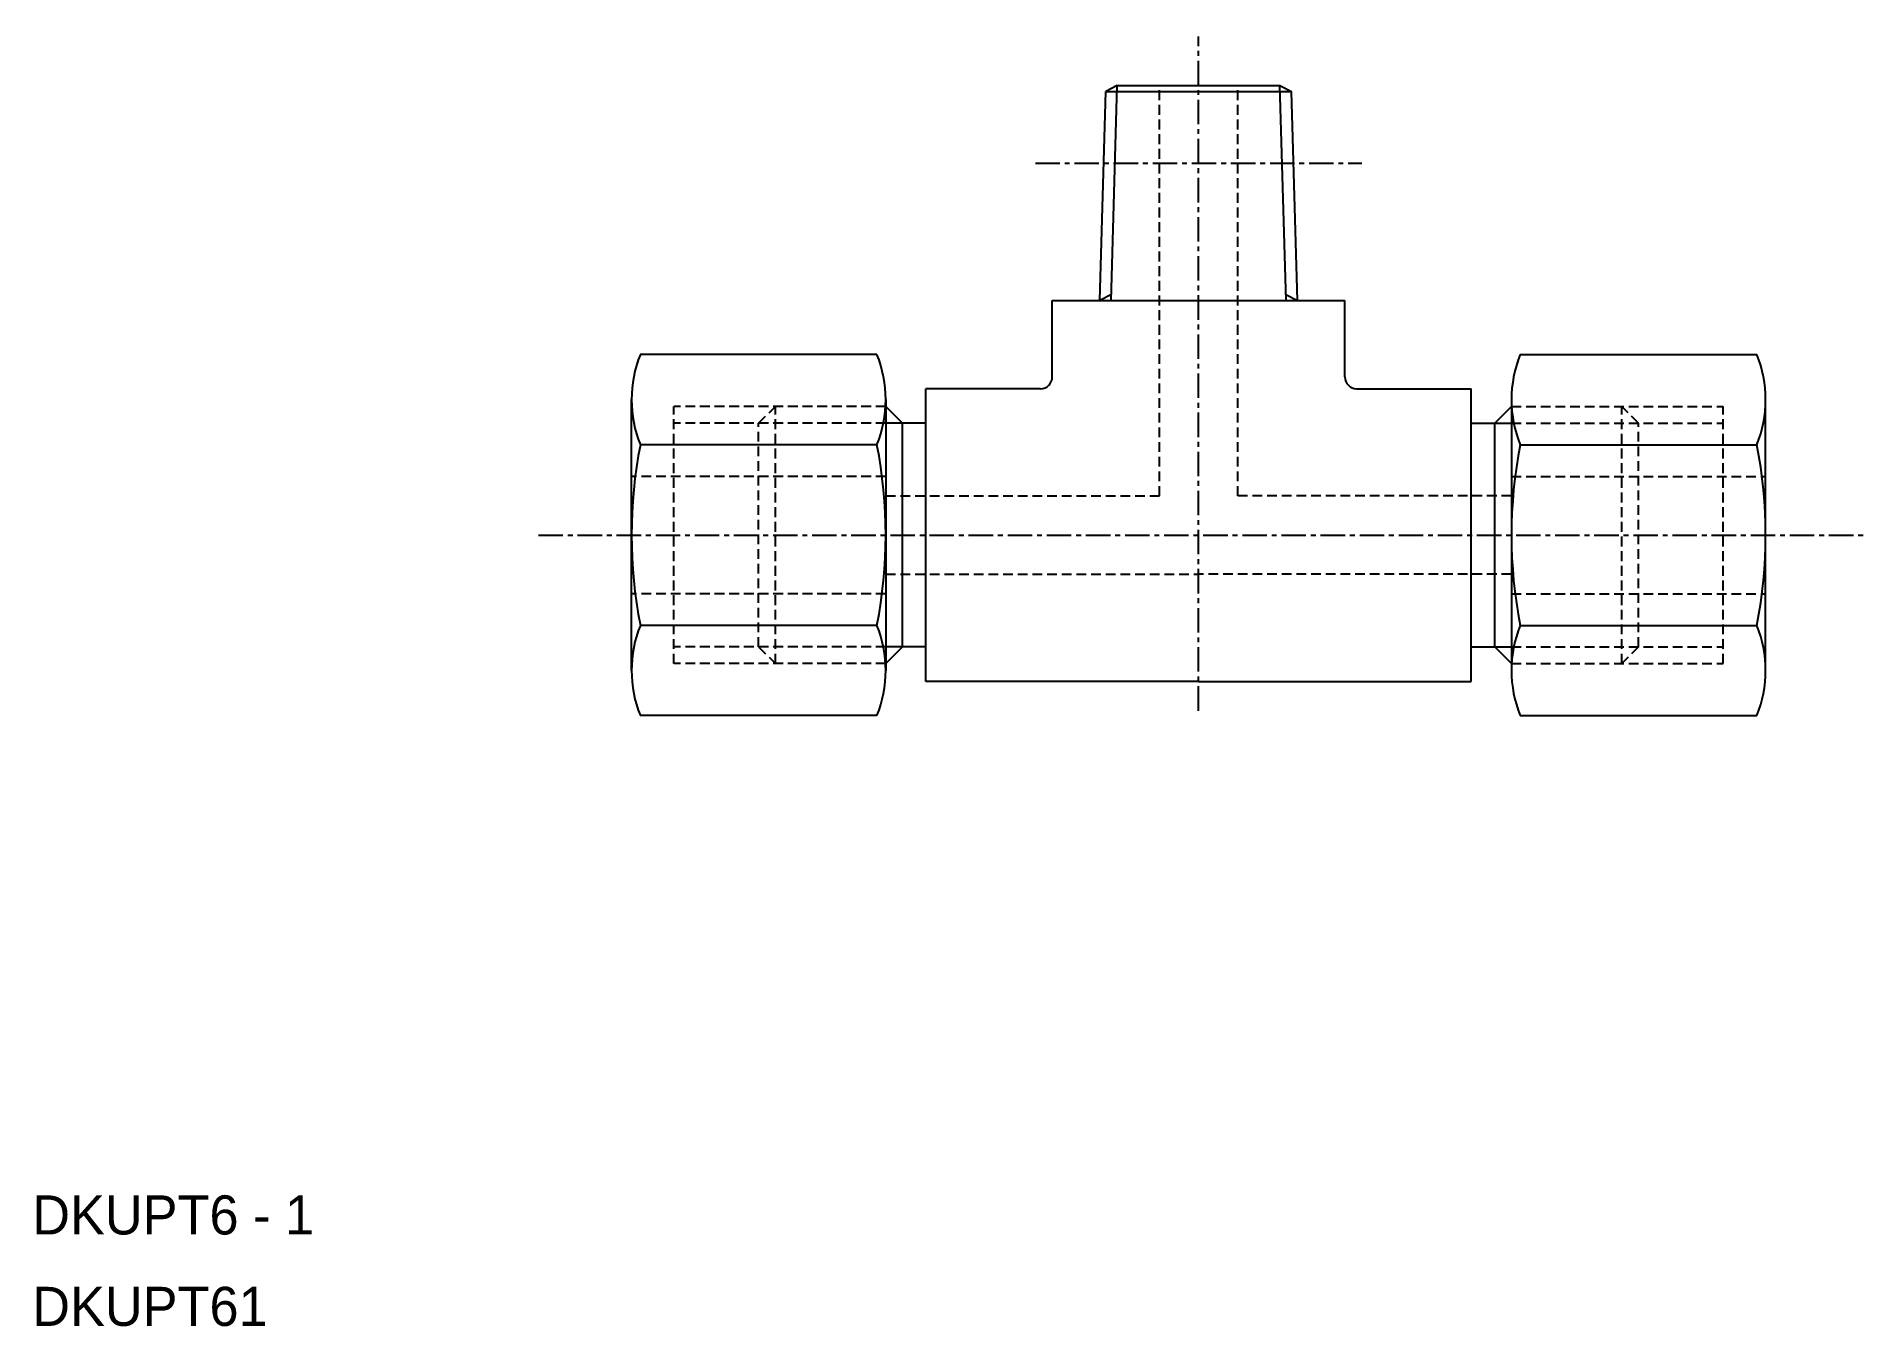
# Model space of a CAD drawing. Extents: x 471 to 564.4, y 210.4 to 276.4.
import ezdxf

# ---------------------------------------------------------------- set-up
doc = ezdxf.new("R2010")
doc.units = 0
doc.linetypes.add('CENTER', pattern=[2, 1.25, -0.25, 0.25, -0.25])
doc.linetypes.add('DASHED', pattern=[0.75, 0.5, -0.25])
doc.layers.get('0').update_dxf_attribs({"linetype": 'CONTINUOUS'})
doc.layers.add('CENTER', color=1, linetype='CENTER')

msp = doc.modelspace()

# ---------------------------------------------------------------- linework, layer by layer
at = {"color": 7, "linetype": 'CONTINUOUS'}
for p, q in [((526.243, 273.926), (525.652, 273.619)), ((526.243, 273.926), (534.56, 273.926)), ((534.56, 273.926), (535.151, 273.619)), ((525.349, 262.926), (525.652, 273.619)), ((525.652, 273.619), (535.151, 273.619)), ((535.454, 262.926), (535.151, 273.619)), ((522.917, 262.926), (537.886, 262.926)), ((522.917, 259.011), (522.917, 262.926)), ((537.886, 259.011), (537.886, 262.926)), ((513.953, 260.164), (501.85, 260.164)), ((546.85, 260.164), (558.953, 260.164)), ((516.458, 243.441), (516.458, 258.411)), ((522.317, 258.411), (516.458, 258.411)), ((538.486, 258.411), (544.346, 258.411)), ((544.346, 243.441), (544.346, 258.411)), ((501.402, 250.926), (501.402, 257.854)), ((514.402, 257.854), (514.402, 250.926)), ((515.258, 256.649), (514.402, 257.505)), ((546.402, 257.854), (546.402, 250.926)), ((559.402, 250.926), (559.402, 257.854)), ((515.258, 256.649), (514.402, 256.649)), ((515.258, 245.204), (515.258, 256.649)), ((516.458, 256.649), (515.258, 256.649)), ((544.346, 256.649), (545.546, 256.649)), ((545.546, 245.204), (545.546, 256.649)), ((513.953, 255.545), (501.85, 255.545)), ((546.85, 255.545), (558.953, 255.545)), ((501.402, 243.998), (501.402, 250.926)), ((514.402, 250.926), (514.402, 243.998)), ((546.402, 250.926), (546.402, 243.998)), ((559.402, 243.998), (559.402, 250.926)), ((513.953, 246.307), (501.85, 246.307)), ((546.85, 246.307), (558.953, 246.307)), ((515.258, 245.204), (514.402, 244.348)), ((515.258, 245.204), (514.402, 245.204)), ((516.458, 245.204), (515.258, 245.204)), ((544.346, 245.204), (545.546, 245.204)), ((545.546, 245.204), (546.402, 244.348)), ((530.402, 243.441), (516.458, 243.441)), ((530.402, 243.441), (544.346, 243.441)), ((513.953, 241.689), (501.85, 241.689)), ((546.85, 241.689), (558.953, 241.689))]:
    msp.add_line(p, q, dxfattribs=at)
at = {"color": 3, "linetype": 'CONTINUOUS'}
for p, q in [((525.93, 262.926), (526.243, 273.926)), ((534.873, 262.926), (534.56, 273.926)), ((525.94, 263.234), (525.349, 262.926)), ((534.863, 263.234), (535.454, 262.926)), ((545.546, 256.649), (546.402, 256.649)), ((545.546, 245.204), (546.402, 245.204))]:
    msp.add_line(p, q, dxfattribs=at)
at = {"color": 3, "linetype": 'DASHED'}
for p, q in [((528.402, 252.926), (528.402, 273.926)), ((532.402, 252.926), (532.402, 273.926)), ((514.402, 257.505), (503.568, 257.505)), ((503.568, 244.348), (503.568, 257.505)), ((507.902, 256.649), (508.758, 257.505)), ((508.758, 244.348), (508.758, 257.505)), ((546.402, 257.505), (557.235, 257.505)), ((552.046, 244.348), (552.046, 257.505)), ((552.902, 256.649), (552.046, 257.505)), ((557.235, 244.348), (557.235, 257.505)), ((514.402, 256.649), (503.568, 256.649)), ((507.902, 245.204), (507.902, 256.649)), ((546.402, 256.649), (557.235, 256.649)), ((552.902, 245.204), (552.902, 256.649)), ((514.402, 253.926), (501.402, 253.926)), ((546.402, 253.926), (559.402, 253.926)), ((514.402, 252.926), (528.402, 252.926)), ((546.402, 252.926), (532.402, 252.926)), ((514.402, 248.926), (530.402, 248.926)), ((546.402, 248.926), (530.402, 248.926)), ((514.402, 247.926), (501.402, 247.926)), ((546.402, 247.926), (559.402, 247.926)), ((514.402, 245.204), (503.568, 245.204)), ((507.902, 245.204), (508.758, 244.348)), ((546.402, 245.204), (557.235, 245.204)), ((552.902, 245.204), (552.046, 244.348)), ((514.402, 244.348), (503.568, 244.348)), ((546.402, 244.348), (557.235, 244.348))]:
    msp.add_line(p, q, dxfattribs=at)
msp.add_line((545.546, 256.649), (546.402, 257.505))
at = {"color": 7, "linetype": 'CONTINUOUS'}
for centre, radius, start, end in [((507.57, 257.854), 6.168, 158.01264, 201.98736), ((508.233, 257.854), 6.168, 338.01264, 21.98736), ((552.57, 257.854), 6.168, 158.01264, 201.98736), ((553.233, 257.854), 6.168, 338.01264, 21.98736), ((522.317, 259.011), 0.6, 270, 0), ((538.486, 259.011), 0.6, 180, 270), ((525.402, 250.926), 24, 168.9042, 191.0958), ((490.402, 250.926), 24, 348.9042, 11.0958), ((570.402, 250.926), 24, 168.9042, 191.0958), ((535.402, 250.926), 24, 348.9042, 11.0958), ((507.57, 243.998), 6.168, 158.01264, 201.98736), ((508.233, 243.998), 6.168, 338.01264, 21.98736), ((552.57, 243.998), 6.168, 158.01264, 201.98736), ((553.233, 243.998), 6.168, 338.01264, 21.98736)]:
    msp.add_arc(centre, radius, start, end, dxfattribs=at)
at = {"layer": 'CENTER', "color": 1, "linetype": 'CENTER'}
for p, q in [((530.402, 241.941), (530.402, 276.426)), ((522.054, 269.956), (538.747, 269.956)), ((496.64, 250.926), (564.406, 250.926))]:
    msp.add_line(p, q, dxfattribs=at)

# ---------------------------------------------------------------- texts
at = {"color": 7, "linetype": 'CONTINUOUS'}
for s, p in [('DKUPT6 - 1', (470.751, 215.149)), ('DKUPT61', (470.751, 210.472))]:
    msp.add_text(s, height=2, dxfattribs=at).set_placement(p)

doc.saveas('drawing.dxf')
